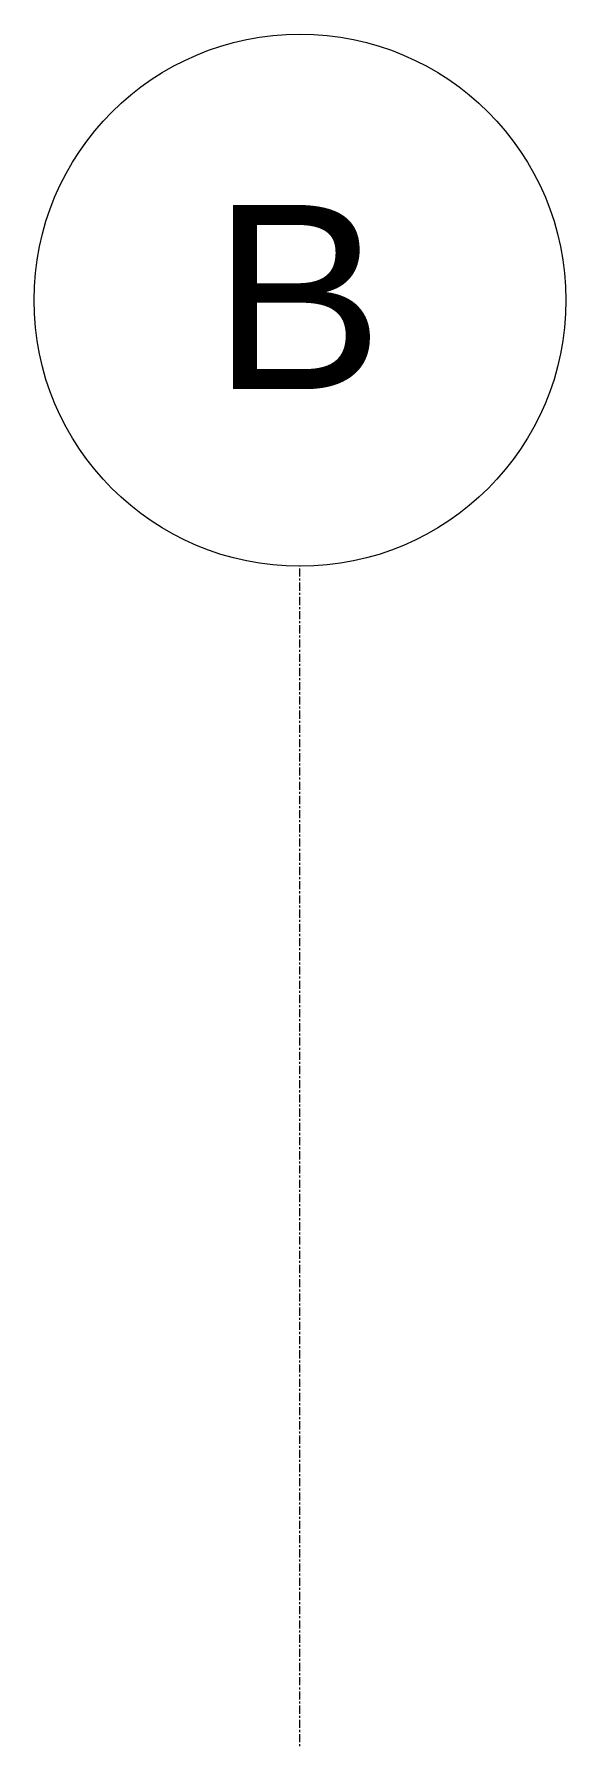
# Model space of a CAD drawing. Header units: inches. Extents: x -12094 to -4267, y -204 to 12515.
# Drawn here: x -8960.5 to -8927.7, y -2.2 to 102.6 of the extents above; entities that cross this region are included whole.
import ezdxf

# ---------------------------------------------------------------- set-up
doc = ezdxf.new("R2010")
doc.units = ezdxf.units.IN
doc.header["$MEASUREMENT"] = 0
doc.linetypes.add('Línea de rejilla', pattern=[0.875, 0.5, -0.125, 0.125, -0.125])
doc.layers.add('S-GRID', color=1, linetype='Continuous', lineweight=9)
doc.layers.add('S-GRID-IDEN', color=1, linetype='Continuous', lineweight=9)
doc.styles.add('Arial', font='arial.ttf', dxfattribs={"height": 11.338583})

# ---------------------------------------------------------------- blocks, each defined once
blk = doc.blocks.new('Rejilla - Extremo inicial de rejilla - Círculo-11506-SECTION 02')
at = {"layer": 'S-GRID-IDEN'}
blk.add_circle((-11847.19, 86.25), 16.38, dxfattribs=at)

msp = doc.modelspace()

# ---------------------------------------------------------------- linework, layer by layer
at = {"layer": 'S-GRID', "linetype": 'Línea de rejilla'}
msp.add_line((-8944.12144, -203.76101), (-8944.12144, 69.87692), dxfattribs=at)

# ---------------------------------------------------------------- block references
at = {"layer": 'S-GRID-IDEN'}
msp.add_blockref('Rejilla - Extremo inicial de rejilla - Círculo-11506-SECTION 02', (2903.06796, 0), dxfattribs=at)

# ---------------------------------------------------------------- texts
at = {"layer": 'S-GRID-IDEN', "insert": (-8949.54184, 92.11481), "char_height": 11.33858, "width": 12.928, "attachment_point": 1, "style": 'Arial'}
msp.add_mtext('B', dxfattribs=at)

doc.saveas('drawing.dxf')
